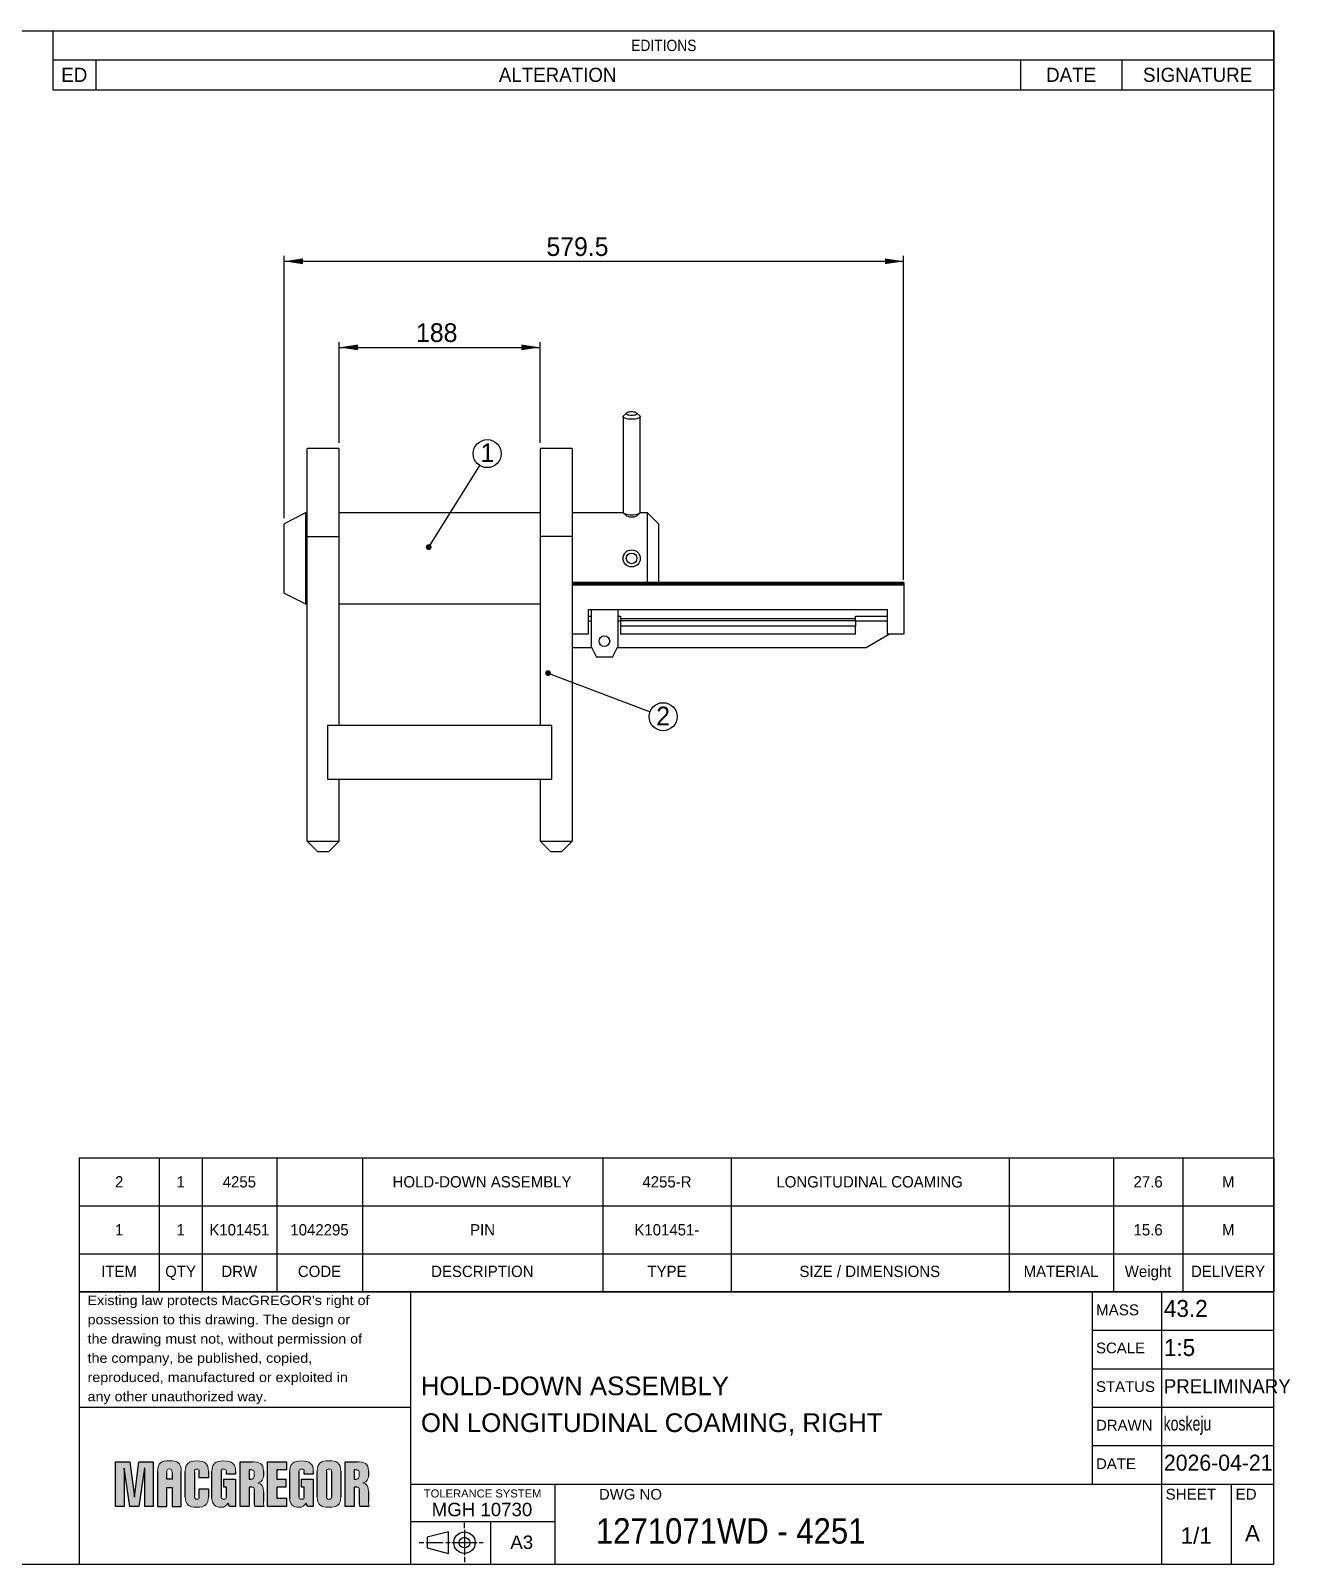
# Model space of a CAD drawing. Header units: millimetres. Extents: x 8 to 2090, y 25 to 1460.
# Drawn here: x 912 to 2090, y 25 to 1460 of the extents above; entities that cross this region are included whole.
import ezdxf

# ---------------------------------------------------------------- set-up
doc = ezdxf.new("R2010")
doc.units = ezdxf.units.MM
doc.header["$LTSCALE"] = 5
doc.layers.add('AM_0', color=7, linetype='Continuous', lineweight=25)
for name, color, linetype in [('AM_5', 3, 'Continuous'), ('AM_6', 2, 'Continuous'), ('AM_8', 1, 'Continuous')]:
    doc.layers.add(name, color=color, linetype=linetype)
doc.styles.add('SLDTEXTSTYLE0', font='ARIAL.TTF', dxfattribs={"width": 0.948})
doc.styles.add('SLDTEXTSTYLE1', font='ARIAL.TTF', dxfattribs={"width": 0.9875})
doc.styles.add('SLDTEXTSTYLE2', font='GOTHIC.TTF', dxfattribs={"width": 0.913})
doc.styles.add('SLDTEXTSTYLE3', font='ARIAL.TTF')
doc.styles.add('SLDTEXTSTYLE4', font='ARIAL.TTF', dxfattribs={"width": 1.061948})
doc.styles.add('SLDTEXTSTYLE5', font='ARIALN.TTF', dxfattribs={"width": 0.87})
doc.styles.get("Standard").update_dxf_attribs({"font": 'ARIAL.TTF'})
doc.dimstyles.new('SLDDIMSTYLE0', dxfattribs={"dimtxt": 17.5, "dimasz": 17.5, "dimexe": 0, "dimexo": 0.0625, "dimgap": 4.375, "dimtad": 1, "dimdec": 1, "dimrnd": 1e-09, "dimzin": 12, "dimdsep": 46, "dimtxsty": 'SLDTEXTSTYLE0', "dimsah": 1, "dimcen": 0.09, "dimadec": 0, "dimazin": 3, "dimtfac": 1, "dimtdec": 1, "dimtofl": 0, "dimtmove": 0, "dimatfit": 3, "dimfxl": 1, "dimfrac": 2, "dimtolj": 1, "dimtzin": 12, "dimarcsym": 0})
doc.dimstyles.new('SLDDIMSTYLE1', dxfattribs={"dimtxt": 0.18, "dimasz": 5.384615, "dimexe": 0, "dimexo": 0.0625, "dimgap": 0, "dimtad": 0, "dimtih": 1, "dimtoh": 1, "dimdec": 0, "dimrnd": 1e-09, "dimzin": 0, "dimdsep": 46, "dimtxsty": 'STANDARD', "dimblk1": 'DOT', "dimblk2": 'DOT', "dimsah": 1, "dimcen": 0.09, "dimadec": 0, "dimazin": 0, "dimtfac": 5.384615, "dimtdec": 0, "dimtofl": 0, "dimtmove": 0, "dimatfit": 3, "dimldrblk": 'DOT', "dimfxl": 1, "dimfrac": 2, "dimtolj": 1, "dimtzin": 0, "dimarcsym": 0})

# ---------------------------------------------------------------- blocks, each defined once
blk = doc.blocks.new('SW_TABLEANNOTATION_0')
at = {"layer": 'AM_0', "color": 0}
for p, q in [((0, 0), (0, -27.3)), ((0, 0), (40, 0)), ((40, 0), (905, 0)), ((905, 0), (1000, 0)), ((1000, 0), (1142, 0)), ((1142, 0), (1142, -27.3)), ((0, -27.3), (0, -55.3)), ((0, -27.3), (40, -27.3)), ((40, -27.3), (40, -55.3)), ((40, -27.3), (905, -27.3)), ((905, -27.3), (905, -55.3)), ((905, -27.3), (1000, -27.3)), ((1000, -27.3), (1000, -55.3)), ((1000, -27.3), (1142, -27.3)), ((1142, -27.3), (1142, -55.3)), ((0, -55.3), (40, -55.3)), ((40, -55.3), (905, -55.3)), ((905, -55.3), (1000, -55.3)), ((1000, -55.3), (1142, -55.3))]:
    blk.add_line(p, q, dxfattribs=at)
at = {"layer": 'AM_0', "color": 0, "attachment_point": 1}
for s, insert, char_height, style in [('EDITIONS', (540.9, -8.5), 10.58, 'SLDTEXTSTYLE2'), ('ED', (7.8, -34.7), 13.23, 'SLDTEXTSTYLE0'), ('ALTERATION', (417.1, -34.7), 13.23, 'SLDTEXTSTYLE0'), ('DATE', (929, -34.7), 13.23, 'SLDTEXTSTYLE0'), ('SIGNATURE', (1019.6, -34.7), 13.23, 'SLDTEXTSTYLE0')]:
    blk.add_mtext(s, dxfattribs=dict(at, insert=insert, char_height=char_height, style=style))
blk = doc.blocks.new('SW_TABLEANNOTATION_1')
at = {"layer": 'AM_0', "color": 0}
for p, q in [((0, 89.9), (0, 45)), ((0, 89.9), (75, 89.9)), ((75, 89.9), (75, 45)), ((75, 89.9), (115, 89.9)), ((115, 89.9), (115, 45)), ((115, 89.9), (185, 89.9)), ((185, 89.9), (185, 45)), ((185, 89.9), (265, 89.9)), ((265, 89.9), (265, 45)), ((265, 89.9), (490, 89.9)), ((490, 89.9), (490, 45)), ((490, 89.9), (610, 89.9)), ((610, 89.9), (610, 45)), ((610, 89.9), (870, 89.9)), ((870, 89.9), (870, 45)), ((870, 89.9), (967.5, 89.9)), ((967.5, 89.9), (967.5, 45)), ((967.5, 89.9), (1032.5, 89.9)), ((1032.5, 89.9), (1032.5, 45)), ((1032.5, 89.9), (1117.5, 89.9)), ((1117.5, 89.9), (1117.5, 45)), ((0, 45), (0, 0)), ((0, 45), (75, 45)), ((75, 45), (75, 0)), ((75, 45), (115, 45)), ((115, 45), (115, 0)), ((115, 45), (185, 45)), ((185, 45), (185, 0)), ((185, 45), (265, 45)), ((265, 45), (265, 0)), ((265, 45), (490, 45)), ((490, 45), (490, 0)), ((490, 45), (610, 45)), ((610, 45), (610, 0)), ((610, 45), (870, 45)), ((870, 45), (870, 0)), ((870, 45), (967.5, 45)), ((967.5, 45), (967.5, 0)), ((967.5, 45), (1032.5, 45)), ((1032.5, 45), (1032.5, 0)), ((1032.5, 45), (1117.5, 45)), ((1117.5, 45), (1117.5, 0)), ((0, 0), (0, -35.5)), ((0, 0), (75, 0)), ((75, 0), (75, -35.5)), ((75, 0), (115, 0)), ((115, 0), (115, -35.5)), ((115, 0), (185, 0)), ((185, 0), (185, -35.5)), ((185, 0), (265, 0)), ((265, 0), (265, -35.5)), ((265, 0), (490, 0)), ((490, 0), (490, -35.5)), ((490, 0), (610, 0)), ((610, 0), (610, -35.5)), ((610, 0), (870, 0)), ((870, 0), (870, -35.5)), ((870, 0), (967.5, 0)), ((967.5, 0), (967.5, -35.5)), ((967.5, 0), (1032.5, 0)), ((1032.5, 0), (1032.5, -35.5)), ((1032.5, 0), (1117.5, 0)), ((1117.5, 0), (1117.5, -35.5)), ((0, -35.5), (75, -35.5)), ((75, -35.5), (115, -35.5)), ((115, -35.5), (185, -35.5)), ((185, -35.5), (265, -35.5)), ((265, -35.5), (490, -35.5)), ((490, -35.5), (610, -35.5)), ((610, -35.5), (870, -35.5)), ((870, -35.5), (967.5, -35.5)), ((967.5, -35.5), (1032.5, -35.5)), ((1032.5, -35.5), (1117.5, -35.5))]:
    blk.add_line(p, q, dxfattribs=at)
at = {"layer": 'AM_0', "color": 0, "attachment_point": 1, "style": 'SLDTEXTSTYLE0'}
for s, insert, char_height in [('2', (33.6, 72.7), 10.6), ('1', (91.1, 72.7), 10.6), ('4255', (134.3, 72.7), 10.58), ('HOLD-DOWN ASSEMBLY', (293.2, 72.7), 10.583), ('4255-R', (526.9, 72.7), 10.58), ('LONGITUDINAL COAMING', (652.2, 72.7), 10.583), ('27.6', (986.3, 72.7), 10.58), ('M', (1069.1, 72.7), 10.6), ('1', (33.6, 27.8), 10.6), ('1', (91.1, 27.8), 10.6), ('K101451', (121.8, 27.8), 10.58), ('1042295', (197.6, 27.8), 10.58), ('PIN', (365.7, 27.8), 10.58), ('K101451-', (519.4, 27.8), 10.58), ('15.6', (986.3, 27.8), 10.58), ('M', (1069.1, 27.8), 10.6), ('ITEM', (20.6, -11.1), 10.58), ('QTY', (80.5, -11.1), 10.58), ('DRW', (133.1, -11.1), 10.58), ('CODE', (204.6, -11.1), 10.58), ('DESCRIPTION', (329.3, -11.1), 10.583), ('TYPE', (531.6, -11.1), 10.58), ('SIZE / DIMENSIONS', (673.8, -11.1), 10.583), ('MATERIAL', (883.5, -11.1), 10.58), ('Weight', (978.1, -11.1), 10.58), ('DELIVERY', (1040.1, -11.1), 10.58)]:
    blk.add_mtext(s, dxfattribs=dict(at, insert=insert, char_height=char_height))
blk = doc.blocks.new('_D')
at = {"layer": 'AM_5'}
for p, q in [((1200.8, 1074.2), (1200.8, 1168.6)), ((1200.8, 1163.6), (1388.8, 1163.6)), ((1388.8, 1074.2), (1388.8, 1168.6))]:
    blk.add_line(p, q, dxfattribs=at)
for points in [[(1200.8, 1163.6), (1218.3, 1161), (1218.3, 1166.3)], [(1388.8, 1163.6), (1371.3, 1166.3), (1371.3, 1161)]]:
    blk.add_solid(points, dxfattribs=at)
at = {"layer": 'AM_5', "insert": (1272.7, 1186.2), "char_height": 17.5, "attachment_point": 1, "style": 'SLDTEXTSTYLE0'}
blk.add_mtext('188', dxfattribs=at)
blk = doc.blocks.new('_D_1')
at = {"layer": 'AM_5'}
for p, q in [((1149.3, 1003.7), (1149.3, 1249.2)), ((1728.8, 946.1), (1728.8, 1249.2)), ((1149.3, 1244.2), (1728.8, 1244.2))]:
    blk.add_line(p, q, dxfattribs=at)
for points in [[(1149.3, 1244.2), (1166.8, 1241.5), (1166.8, 1246.9)], [(1728.8, 1244.2), (1711.3, 1246.9), (1711.3, 1241.5)]]:
    blk.add_solid(points, dxfattribs=at)
at = {"layer": 'AM_5', "insert": (1394.7, 1266.7), "char_height": 17.5, "attachment_point": 1, "style": 'SLDTEXTSTYLE0'}
blk.add_mtext('579.5', dxfattribs=at)
blk = doc.blocks.new('SW_NOTE_0_1')
at = {"layer": 'AM_6', "color": 0}
blk.add_circle((6.9, 11.1), 13.1, dxfattribs=at)
at = {"layer": 'AM_6', "color": 0, "insert": (7.1, 20.7), "char_height": 17.5, "attachment_point": 2, "style": 'SLDTEXTSTYLE0'}
blk.add_mtext('1', dxfattribs=at)
blk = doc.blocks.new('_Dot')
at = {"color": 0, "linetype": 'ByBlock', "lineweight": -2}
blk.add_line((-0.5, 0), (-1, 0), dxfattribs=at)
at = {"color": 0, "linetype": 'ByBlock', "const_width": 0.5}
blk.add_lwpolyline([(-0.25, 0, 1), (0.25, 0, 1)], format="xyb", close=True, dxfattribs=at)
blk = doc.blocks.new('SW_NOTE_0_2')
at = {"layer": 'AM_6', "color": 0}
blk.add_circle((12.2, -4.6), 13.1, dxfattribs=at)
at = {"layer": 'AM_6', "color": 0, "insert": (12.2, 4.8), "char_height": 17.5, "attachment_point": 2, "style": 'SLDTEXTSTYLE0'}
blk.add_mtext('2', dxfattribs=at)

msp = doc.modelspace()

# ---------------------------------------------------------------- hatches: boundary and pattern name
at = {"layer": 'AM_8'}
for points in [[(1005.07, 120.82), (1009.23, 87.67), (1009.35, 87.67), (1013.33, 120.82), (1026.92, 120.82), (1026.92, 79), (1018.83, 79), (1018.83, 114.73), (1018.72, 114.73), (1013.45, 79), (1004.95, 79), (999.68, 114.73), (999.57, 114.73), (999.57, 79), (991.48, 79), (991.48, 120.82)], [(1133.79, 79), (1133.79, 120.82), (1151.36, 120.82), (1151.36, 113.21), (1142.34, 113.21), (1142.34, 104.66), (1150.95, 104.66), (1150.95, 97.04), (1142.34, 97.04), (1142.34, 86.62), (1151.36, 86.62), (1151.36, 79)]]:
    msp.add_hatch(color=256, dxfattribs=at).paths.add_polyline_path(points, flags=0)
h = msp.add_hatch(color=256, dxfattribs=at)
edge = h.paths.add_edge_path(flags=0)
edge.add_spline(control_points=[(1053.02, 111.83), (1053.02, 119.72), (1049.47, 121.64), (1041.97, 121.64)], knot_values=[9, 9, 9, 9, 10, 10, 10, 10], weights=[1, 1, 1, 1], degree=3, periodic=0)
edge.add_spline(control_points=[(1041.97, 121.64), (1034.45, 121.64), (1030.95, 119.72), (1030.95, 111.83)], knot_values=[0, 0, 0, 0, 1, 1, 1, 1], weights=[1, 1, 1, 1], degree=3, periodic=0)
edge.add_line((1030.95, 111.83), (1030.95, 108.94))
edge.add_line((1030.95, 108.94), (1030.95, 79.01))
edge.add_line((1030.95, 79.01), (1039.5, 79.01))
edge.add_line((1039.5, 79.01), (1039.5, 96.85))
edge.add_line((1039.5, 96.85), (1044.41, 96.85))
edge.add_line((1044.41, 96.85), (1044.41, 79.01))
edge.add_line((1044.41, 79.01), (1053.02, 79.01))
edge.add_line((1053.02, 79.01), (1053.02, 111.83))
edge = h.paths.add_edge_path(flags=0)
edge.add_spline(control_points=[(1039.5, 110.57), (1039.5, 113.49), (1040.2, 114.06), (1041.97, 114.06)], knot_values=[2, 2, 2, 2, 3, 3, 3, 3], weights=[1, 1, 1, 1], degree=3, periodic=0)
edge.add_spline(control_points=[(1041.97, 114.06), (1043.72, 114.06), (1044.41, 113.49), (1044.41, 110.57)], knot_values=[3, 3, 3, 3, 4, 4, 4, 4], weights=[1, 1, 1, 1], degree=3, periodic=0)
edge.add_line((1044.41, 110.57), (1044.41, 104.58))
edge.add_line((1044.41, 104.58), (1039.5, 104.58))
edge.add_line((1039.5, 104.58), (1039.5, 110.57))
h = msp.add_hatch(color=256, dxfattribs=at)
edge = h.paths.add_edge_path(flags=0)
edge.add_spline(control_points=[(1067.62, 78.18), (1059.83, 78.18), (1056.84, 81.11), (1056.84, 88.02)], knot_values=[14, 14, 14, 14, 15, 15, 15, 15], weights=[1, 1, 1, 1], degree=3, periodic=0)
edge.add_line((1056.84, 88.02), (1056.84, 111.8))
edge.add_spline(control_points=[(1056.84, 111.8), (1056.84, 118.71), (1059.83, 121.64), (1067.62, 121.64)], knot_values=[0, 0, 0, 0, 1, 1, 1, 1], weights=[1, 1, 1, 1], degree=3, periodic=0)
edge.add_spline(control_points=[(1067.62, 121.64), (1075.41, 121.64), (1078.39, 118.71), (1078.39, 111.8)], knot_values=[1, 1, 1, 1, 2, 2, 2, 2], weights=[1, 1, 1, 1], degree=3, periodic=0)
edge.add_line((1078.39, 111.8), (1078.39, 105.89))
edge.add_line((1078.39, 105.89), (1069.84, 105.89))
edge.add_line((1069.84, 105.89), (1069.84, 112.15))
edge.add_spline(control_points=[(1069.84, 112.15), (1069.84, 113.38), (1068.79, 114.03), (1067.62, 114.03)], knot_values=[5, 5, 5, 5, 6, 6, 6, 6], weights=[1, 1, 1, 1], degree=3, periodic=0)
edge.add_spline(control_points=[(1067.62, 114.03), (1066.09, 114.03), (1065.39, 113.38), (1065.39, 111.1)], knot_values=[6, 6, 6, 6, 7, 7, 7, 7], weights=[1, 1, 1, 1], degree=3, periodic=0)
edge.add_line((1065.39, 111.1), (1065.39, 88.73))
edge.add_spline(control_points=[(1065.39, 88.73), (1065.39, 86.44), (1066.09, 85.8), (1067.62, 85.8)], knot_values=[8, 8, 8, 8, 9, 9, 9, 9], weights=[1, 1, 1, 1], degree=3, periodic=0)
edge.add_spline(control_points=[(1067.62, 85.8), (1068.79, 85.8), (1069.84, 86.44), (1069.84, 87.67)], knot_values=[9, 9, 9, 9, 10, 10, 10, 10], weights=[1, 1, 1, 1], degree=3, periodic=0)
edge.add_line((1069.84, 87.67), (1069.84, 95.4))
edge.add_line((1069.84, 95.4), (1078.39, 95.4))
edge.add_line((1078.39, 95.4), (1078.39, 88.02))
edge.add_spline(control_points=[(1078.39, 88.02), (1078.39, 81.11), (1075.41, 78.18), (1067.62, 78.18)], knot_values=[13, 13, 13, 13, 14, 14, 14, 14], weights=[1, 1, 1, 1], degree=3, periodic=0)
h = msp.add_hatch(color=256, dxfattribs=at)
edge = h.paths.add_edge_path(flags=0)
edge.add_spline(control_points=[(1092.8, 85.8), (1094.56, 85.8), (1095.26, 86.44), (1095.26, 88.08)], knot_values=[14, 14, 14, 14, 15, 15, 15, 15], weights=[1, 1, 1, 1], degree=3, periodic=0)
edge.add_line((1095.26, 88.08), (1095.26, 97.04))
edge.add_line((1095.26, 97.04), (1092.74, 97.04))
edge.add_line((1092.74, 97.04), (1092.74, 104.66))
edge.add_line((1092.74, 104.66), (1103.81, 104.66))
edge.add_line((1103.81, 104.66), (1103.81, 79))
edge.add_line((1103.81, 79), (1098.25, 79))
edge.add_line((1098.25, 79), (1097.02, 82.05))
edge.add_spline(control_points=[(1097.02, 82.05), (1095.26, 79.47), (1093.79, 78.18), (1090.11, 78.18)], knot_values=[2, 2, 2, 2, 3, 3, 3, 3], weights=[1, 1, 1, 1], degree=3, periodic=0)
edge.add_spline(control_points=[(1090.11, 78.18), (1085.13, 78.18), (1081.79, 81.11), (1081.79, 86.44)], knot_values=[3, 3, 3, 3, 4, 4, 4, 4], weights=[1, 1, 1, 1], degree=3, periodic=0)
edge.add_line((1081.79, 86.44), (1081.79, 111.8))
edge.add_spline(control_points=[(1081.79, 111.8), (1081.79, 118.71), (1084.78, 121.64), (1092.57, 121.64)], knot_values=[5, 5, 5, 5, 6, 6, 6, 6], weights=[1, 1, 1, 1], degree=3, periodic=0)
edge.add_spline(control_points=[(1092.57, 121.64), (1100.82, 121.64), (1103.81, 118.71), (1103.81, 111.8)], knot_values=[6, 6, 6, 6, 7, 7, 7, 7], weights=[1, 1, 1, 1], degree=3, periodic=0)
edge.add_line((1103.81, 111.8), (1103.81, 109.22))
edge.add_line((1103.81, 109.22), (1095.26, 109.22))
edge.add_line((1095.26, 109.22), (1095.26, 111.74))
edge.add_spline(control_points=[(1095.26, 111.74), (1095.26, 113.38), (1094.56, 114.03), (1092.8, 114.03)], knot_values=[10, 10, 10, 10, 11, 11, 11, 11], weights=[1, 1, 1, 1], degree=3, periodic=0)
edge.add_spline(control_points=[(1092.8, 114.03), (1091.04, 114.03), (1090.34, 113.38), (1090.34, 111.74)], knot_values=[11, 11, 11, 11, 12, 12, 12, 12], weights=[1, 1, 1, 1], degree=3, periodic=0)
edge.add_line((1090.34, 111.74), (1090.34, 88.08))
edge.add_spline(control_points=[(1090.34, 88.08), (1090.34, 86.44), (1091.04, 85.8), (1092.8, 85.8)], knot_values=[13, 13, 13, 13, 14, 14, 14, 14], weights=[1, 1, 1, 1], degree=3, periodic=0)
h = msp.add_hatch(color=256, dxfattribs=at)
edge = h.paths.add_edge_path(flags=0)
edge.add_spline(control_points=[(1121.55, 94.93), (1121.55, 96.34), (1120.56, 97.04), (1118.8, 97.04)], knot_values=[12, 12, 12, 12, 13, 13, 13, 13], weights=[1, 1, 1, 1], degree=3, periodic=0)
edge.add_line((1118.8, 97.04), (1116.63, 97.04))
edge.add_line((1116.63, 97.04), (1116.63, 79))
edge.add_line((1116.63, 79), (1108.08, 79))
edge.add_line((1108.08, 79), (1108.08, 120.82))
edge.add_line((1108.08, 120.82), (1119.04, 120.82))
edge.add_spline(control_points=[(1119.04, 120.82), (1126.53, 120.82), (1129.87, 118.95), (1129.87, 112.27)], knot_values=[2, 2, 2, 2, 3, 3, 3, 3], weights=[1, 1, 1, 1], degree=3, periodic=0)
edge.add_line((1129.87, 112.27), (1129.87, 107.29))
edge.add_spline(control_points=[(1129.87, 107.29), (1129.87, 104.77), (1128.82, 101.61), (1124.95, 101.03)], knot_values=[4, 4, 4, 4, 5, 5, 5, 5], weights=[1, 1, 1, 1], degree=3, periodic=0)
edge.add_line((1124.95, 101.03), (1124.95, 100.91))
edge.add_spline(control_points=[(1124.95, 100.91), (1128.46, 100.32), (1130.1, 97.98), (1130.1, 92.65)], knot_values=[6, 6, 6, 6, 7, 7, 7, 7], weights=[1, 1, 1, 1], degree=3, periodic=0)
edge.add_line((1130.1, 92.65), (1130.1, 83.57))
edge.add_spline(control_points=[(1130.1, 83.57), (1130.1, 80.35), (1130.1, 79.65), (1130.69, 79)], knot_values=[8, 8, 8, 8, 9, 9, 9, 9], weights=[1, 1, 1, 1], degree=3, periodic=0)
edge.add_line((1130.69, 79), (1122.08, 79))
edge.add_spline(control_points=[(1122.08, 79), (1121.73, 79.65), (1121.55, 80.23), (1121.55, 80.7)], knot_values=[10, 10, 10, 10, 11, 11, 11, 11], weights=[1, 1, 1, 1], degree=3, periodic=0)
edge.add_line((1121.55, 80.7), (1121.55, 94.93))
edge = h.paths.add_edge_path(flags=0)
edge.add_spline(control_points=[(1118.8, 104.66), (1120.62, 104.66), (1121.32, 105.24), (1121.32, 108.93)], knot_values=[1, 1, 1, 1, 2, 2, 2, 2], weights=[1, 1, 1, 1], degree=3, periodic=0)
edge.add_spline(control_points=[(1121.32, 108.93), (1121.32, 112.39), (1120.85, 113.21), (1118.8, 113.21)], knot_values=[2, 2, 2, 2, 3, 3, 3, 3], weights=[1, 1, 1, 1], degree=3, periodic=0)
edge.add_line((1118.8, 113.21), (1116.63, 113.21))
edge.add_line((1116.63, 113.21), (1116.63, 104.66))
edge.add_line((1116.63, 104.66), (1118.8, 104.66))
h = msp.add_hatch(color=256, dxfattribs=at)
edge = h.paths.add_edge_path(flags=0)
edge.add_spline(control_points=[(1165.59, 85.8), (1167.35, 85.8), (1168.05, 86.44), (1168.05, 88.08)], knot_values=[14, 14, 14, 14, 15, 15, 15, 15], weights=[1, 1, 1, 1], degree=3, periodic=0)
edge.add_line((1168.05, 88.08), (1168.05, 97.04))
edge.add_line((1168.05, 97.04), (1165.54, 97.04))
edge.add_line((1165.54, 97.04), (1165.54, 104.66))
edge.add_line((1165.54, 104.66), (1176.6, 104.66))
edge.add_line((1176.6, 104.66), (1176.6, 79))
edge.add_line((1176.6, 79), (1171.04, 79))
edge.add_line((1171.04, 79), (1169.81, 82.05))
edge.add_spline(control_points=[(1169.81, 82.05), (1168.05, 79.47), (1166.59, 78.18), (1162.9, 78.18)], knot_values=[2, 2, 2, 2, 3, 3, 3, 3], weights=[1, 1, 1, 1], degree=3, periodic=0)
edge.add_spline(control_points=[(1162.9, 78.18), (1157.92, 78.18), (1154.58, 81.11), (1154.58, 86.44)], knot_values=[3, 3, 3, 3, 4, 4, 4, 4], weights=[1, 1, 1, 1], degree=3, periodic=0)
edge.add_line((1154.58, 86.44), (1154.58, 111.8))
edge.add_spline(control_points=[(1154.58, 111.8), (1154.58, 118.71), (1157.57, 121.64), (1165.36, 121.64)], knot_values=[5, 5, 5, 5, 6, 6, 6, 6], weights=[1, 1, 1, 1], degree=3, periodic=0)
edge.add_spline(control_points=[(1165.36, 121.64), (1173.62, 121.64), (1176.6, 118.71), (1176.6, 111.8)], knot_values=[6, 6, 6, 6, 7, 7, 7, 7], weights=[1, 1, 1, 1], degree=3, periodic=0)
edge.add_line((1176.6, 111.8), (1176.6, 109.22))
edge.add_line((1176.6, 109.22), (1168.05, 109.22))
edge.add_line((1168.05, 109.22), (1168.05, 111.74))
edge.add_spline(control_points=[(1168.05, 111.74), (1168.05, 113.38), (1167.35, 114.03), (1165.59, 114.03)], knot_values=[10, 10, 10, 10, 11, 11, 11, 11], weights=[1, 1, 1, 1], degree=3, periodic=0)
edge.add_spline(control_points=[(1165.59, 114.03), (1163.84, 114.03), (1163.13, 113.38), (1163.13, 111.74)], knot_values=[11, 11, 11, 11, 12, 12, 12, 12], weights=[1, 1, 1, 1], degree=3, periodic=0)
edge.add_line((1163.13, 111.74), (1163.13, 88.08))
edge.add_spline(control_points=[(1163.13, 88.08), (1163.13, 86.44), (1163.84, 85.8), (1165.59, 85.8)], knot_values=[13, 13, 13, 13, 14, 14, 14, 14], weights=[1, 1, 1, 1], degree=3, periodic=0)
h = msp.add_hatch(color=256, dxfattribs=at)
edge = h.paths.add_edge_path(flags=0)
edge.add_spline(control_points=[(1191.3, 78.18), (1183.81, 78.18), (1180.29, 80.18), (1180.29, 88.02)], knot_values=[4, 4, 4, 4, 5, 5, 5, 5], weights=[1, 1, 1, 1], degree=3, periodic=0)
edge.add_line((1180.29, 88.02), (1180.29, 111.8))
edge.add_spline(control_points=[(1180.29, 111.8), (1180.29, 119.65), (1183.81, 121.64), (1191.3, 121.64)], knot_values=[0, 0, 0, 0, 1, 1, 1, 1], weights=[1, 1, 1, 1], degree=3, periodic=0)
edge.add_spline(control_points=[(1191.3, 121.64), (1198.8, 121.64), (1202.31, 119.65), (1202.31, 111.8)], knot_values=[1, 1, 1, 1, 2, 2, 2, 2], weights=[1, 1, 1, 1], degree=3, periodic=0)
edge.add_line((1202.31, 111.8), (1202.31, 88.02))
edge.add_spline(control_points=[(1202.31, 88.02), (1202.31, 80.18), (1198.8, 78.18), (1191.3, 78.18)], knot_values=[3, 3, 3, 3, 4, 4, 4, 4], weights=[1, 1, 1, 1], degree=3, periodic=0)
edge = h.paths.add_edge_path(flags=0)
edge.add_spline(control_points=[(1193.76, 111.74), (1193.76, 113.38), (1193.06, 114.03), (1191.3, 114.03)], knot_values=[3, 3, 3, 3, 4, 4, 4, 4], weights=[1, 1, 1, 1], degree=3, periodic=0)
edge.add_spline(control_points=[(1191.3, 114.03), (1189.55, 114.03), (1188.84, 113.38), (1188.84, 111.74)], knot_values=[4, 4, 4, 4, 5, 5, 5, 5], weights=[1, 1, 1, 1], degree=3, periodic=0)
edge.add_line((1188.84, 111.74), (1188.84, 88.08))
edge.add_spline(control_points=[(1188.84, 88.08), (1188.84, 86.44), (1189.55, 85.8), (1191.3, 85.8)], knot_values=[0, 0, 0, 0, 1, 1, 1, 1], weights=[1, 1, 1, 1], degree=3, periodic=0)
edge.add_spline(control_points=[(1191.3, 85.8), (1193.06, 85.8), (1193.76, 86.44), (1193.76, 88.08)], knot_values=[1, 1, 1, 1, 2, 2, 2, 2], weights=[1, 1, 1, 1], degree=3, periodic=0)
edge.add_line((1193.76, 88.08), (1193.76, 111.74))
h = msp.add_hatch(color=256, dxfattribs=at)
edge = h.paths.add_edge_path(flags=0)
edge.add_spline(control_points=[(1219.76, 94.93), (1219.76, 96.34), (1218.77, 97.04), (1217.01, 97.04)], knot_values=[12, 12, 12, 12, 13, 13, 13, 13], weights=[1, 1, 1, 1], degree=3, periodic=0)
edge.add_line((1217.01, 97.04), (1214.85, 97.04))
edge.add_line((1214.85, 97.04), (1214.85, 79))
edge.add_line((1214.85, 79), (1206.29, 79))
edge.add_line((1206.29, 79), (1206.29, 120.82))
edge.add_line((1206.29, 120.82), (1217.25, 120.82))
edge.add_spline(control_points=[(1217.25, 120.82), (1224.74, 120.82), (1228.08, 118.95), (1228.08, 112.27)], knot_values=[2, 2, 2, 2, 3, 3, 3, 3], weights=[1, 1, 1, 1], degree=3, periodic=0)
edge.add_line((1228.08, 112.27), (1228.08, 107.29))
edge.add_spline(control_points=[(1228.08, 107.29), (1228.08, 104.77), (1227.03, 101.61), (1223.16, 101.03)], knot_values=[4, 4, 4, 4, 5, 5, 5, 5], weights=[1, 1, 1, 1], degree=3, periodic=0)
edge.add_line((1223.16, 101.03), (1223.16, 100.91))
edge.add_spline(control_points=[(1223.16, 100.91), (1226.68, 100.32), (1228.32, 97.98), (1228.32, 92.65)], knot_values=[6, 6, 6, 6, 7, 7, 7, 7], weights=[1, 1, 1, 1], degree=3, periodic=0)
edge.add_line((1228.32, 92.65), (1228.32, 83.57))
edge.add_spline(control_points=[(1228.32, 83.57), (1228.32, 80.35), (1228.32, 79.65), (1228.9, 79)], knot_values=[8, 8, 8, 8, 9, 9, 9, 9], weights=[1, 1, 1, 1], degree=3, periodic=0)
edge.add_line((1228.9, 79), (1220.29, 79))
edge.add_spline(control_points=[(1220.29, 79), (1219.94, 79.65), (1219.76, 80.23), (1219.76, 80.7)], knot_values=[10, 10, 10, 10, 11, 11, 11, 11], weights=[1, 1, 1, 1], degree=3, periodic=0)
edge.add_line((1219.76, 80.7), (1219.76, 94.93))
edge = h.paths.add_edge_path(flags=0)
edge.add_spline(control_points=[(1217.01, 104.66), (1218.83, 104.66), (1219.53, 105.24), (1219.53, 108.93)], knot_values=[1, 1, 1, 1, 2, 2, 2, 2], weights=[1, 1, 1, 1], degree=3, periodic=0)
edge.add_spline(control_points=[(1219.53, 108.93), (1219.53, 112.39), (1219.06, 113.21), (1217.01, 113.21)], knot_values=[2, 2, 2, 2, 3, 3, 3, 3], weights=[1, 1, 1, 1], degree=3, periodic=0)
edge.add_line((1217.01, 113.21), (1214.85, 113.21))
edge.add_line((1214.85, 113.21), (1214.85, 104.66))
edge.add_line((1214.85, 104.66), (1217.01, 104.66))

# ---------------------------------------------------------------- linework, layer by layer
at = {"color": 22, "linetype": 'Continuous', "lineweight": 18, "true_color": 0xe13800}
for points in [[(1041.97, 121.64), (1034.45, 121.64), (1030.95, 119.72), (1030.95, 111.83)], [(1053.02, 111.83), (1053.02, 119.72), (1049.47, 121.64), (1041.97, 121.64)], [(1056.84, 111.8), (1056.84, 118.71), (1059.83, 121.64), (1067.62, 121.64)], [(1067.62, 121.64), (1075.41, 121.64), (1078.39, 118.71), (1078.39, 111.8)], [(1081.79, 111.8), (1081.79, 118.71), (1084.78, 121.64), (1092.57, 121.64)], [(1092.57, 121.64), (1100.82, 121.64), (1103.81, 118.71), (1103.81, 111.8)], [(1119.04, 120.82), (1126.53, 120.82), (1129.87, 118.95), (1129.87, 112.27)], [(1154.58, 111.8), (1154.58, 118.71), (1157.57, 121.64), (1165.36, 121.64)], [(1165.36, 121.64), (1173.62, 121.64), (1176.6, 118.71), (1176.6, 111.8)], [(1180.29, 111.8), (1180.29, 119.65), (1183.81, 121.64), (1191.3, 121.64)], [(1191.3, 121.64), (1198.8, 121.64), (1202.31, 119.65), (1202.31, 111.8)], [(1217.25, 120.82), (1224.74, 120.82), (1228.08, 118.95), (1228.08, 112.27)], [(1039.5, 110.57), (1039.5, 113.49), (1040.2, 114.06), (1041.97, 114.06)], [(1041.97, 114.06), (1043.72, 114.06), (1044.41, 113.49), (1044.41, 110.57)], [(1067.62, 114.03), (1066.09, 114.03), (1065.39, 113.38), (1065.39, 111.1)], [(1069.84, 112.15), (1069.84, 113.38), (1068.79, 114.03), (1067.62, 114.03)], [(1092.8, 114.03), (1091.04, 114.03), (1090.34, 113.38), (1090.34, 111.74)], [(1095.26, 111.74), (1095.26, 113.38), (1094.56, 114.03), (1092.8, 114.03)], [(1121.32, 108.93), (1121.32, 112.39), (1120.85, 113.21), (1118.8, 113.21)], [(1118.8, 104.66), (1120.62, 104.66), (1121.32, 105.24), (1121.32, 108.93)], [(1129.87, 107.29), (1129.87, 104.77), (1128.82, 101.61), (1124.95, 101.03)], [(1124.95, 100.91), (1128.46, 100.32), (1130.1, 97.98), (1130.1, 92.65)], [(1165.59, 114.03), (1163.84, 114.03), (1163.13, 113.38), (1163.13, 111.74)], [(1168.05, 111.74), (1168.05, 113.38), (1167.35, 114.03), (1165.59, 114.03)], [(1191.3, 114.03), (1189.55, 114.03), (1188.84, 113.38), (1188.84, 111.74)], [(1193.76, 111.74), (1193.76, 113.38), (1193.06, 114.03), (1191.3, 114.03)], [(1219.53, 108.93), (1219.53, 112.39), (1219.06, 113.21), (1217.01, 113.21)], [(1217.01, 104.66), (1218.83, 104.66), (1219.53, 105.24), (1219.53, 108.93)], [(1228.08, 107.29), (1228.08, 104.77), (1227.03, 101.61), (1223.16, 101.03)], [(1223.16, 100.91), (1226.68, 100.32), (1228.32, 97.98), (1228.32, 92.65)], [(1067.62, 78.18), (1059.83, 78.18), (1056.84, 81.11), (1056.84, 88.02)], [(1065.39, 88.73), (1065.39, 86.44), (1066.09, 85.8), (1067.62, 85.8)], [(1078.39, 88.02), (1078.39, 81.11), (1075.41, 78.18), (1067.62, 78.18)], [(1067.62, 85.8), (1068.79, 85.8), (1069.84, 86.44), (1069.84, 87.67)], [(1090.11, 78.18), (1085.13, 78.18), (1081.79, 81.11), (1081.79, 86.44)], [(1090.34, 88.08), (1090.34, 86.44), (1091.04, 85.8), (1092.8, 85.8)], [(1092.8, 85.8), (1094.56, 85.8), (1095.26, 86.44), (1095.26, 88.08)], [(1121.55, 94.93), (1121.55, 96.34), (1120.56, 97.04), (1118.8, 97.04)], [(1162.9, 78.18), (1157.92, 78.18), (1154.58, 81.11), (1154.58, 86.44)], [(1163.13, 88.08), (1163.13, 86.44), (1163.84, 85.8), (1165.59, 85.8)], [(1165.59, 85.8), (1167.35, 85.8), (1168.05, 86.44), (1168.05, 88.08)], [(1191.3, 78.18), (1183.81, 78.18), (1180.29, 80.18), (1180.29, 88.02)], [(1188.84, 88.08), (1188.84, 86.44), (1189.55, 85.8), (1191.3, 85.8)], [(1191.3, 85.8), (1193.06, 85.8), (1193.76, 86.44), (1193.76, 88.08)], [(1202.31, 88.02), (1202.31, 80.18), (1198.8, 78.18), (1191.3, 78.18)], [(1219.76, 94.93), (1219.76, 96.34), (1218.77, 97.04), (1217.01, 97.04)], [(1097.02, 82.05), (1095.26, 79.47), (1093.79, 78.18), (1090.11, 78.18)], [(1122.08, 79), (1121.73, 79.65), (1121.55, 80.23), (1121.55, 80.7)], [(1130.1, 83.57), (1130.1, 80.35), (1130.1, 79.65), (1130.69, 79)], [(1169.81, 82.05), (1168.05, 79.47), (1166.59, 78.18), (1162.9, 78.18)], [(1220.29, 79), (1219.94, 79.65), (1219.76, 80.23), (1219.76, 80.7)], [(1228.32, 83.57), (1228.32, 80.35), (1228.32, 79.65), (1228.9, 79)]]:
    msp.add_open_spline(points, degree=3, dxfattribs=at)
at = {"layer": 'AM_0'}
for p, q in [((26.34, 1460.01), (2075.04, 1460.01)), ((2075.04, 24.91), (2075.04, 1460.01)), ((1466.34, 1098.84), (1466.34, 1009.44)), ((1469.61, 1102.19), (1466.78, 1099.64)), ((1481.91, 1099.64), (1479.07, 1102.19)), ((1482.34, 1009.44), (1482.34, 1098.84)), ((1200.84, 1069.16), (1170.84, 1069.16)), ((1170.84, 986.66), (1170.84, 1069.16)), ((1200.84, 986.66), (1200.84, 1069.16)), ((1418.84, 1069.16), (1388.84, 1069.16)), ((1388.84, 1069.16), (1388.84, 986.66)), ((1418.84, 1069.16), (1418.84, 986.66)), ((1169.34, 1008.66), (1149.34, 998.66)), ((1170.84, 1008.66), (1169.34, 1008.66)), ((1169.34, 1008.66), (1169.34, 923.66)), ((1388.84, 1008.66), (1200.84, 1008.66)), ((1466.74, 1008.66), (1418.84, 1008.66)), ((1466.78, 1008.63), (1469.61, 1006.08)), ((1479.07, 1006.08), (1481.91, 1008.63)), ((1489.34, 1008.66), (1481.94, 1008.66)), ((1499.34, 998.66), (1489.34, 1008.66)), ((1489.34, 943.67), (1489.34, 1008.66)), ((1149.34, 933.66), (1149.34, 998.66)), ((1499.34, 998.66), (1499.34, 943.67)), ((1170.84, 986.66), (1200.84, 986.66)), ((1170.84, 701.66), (1170.84, 986.66)), ((1200.84, 809.66), (1200.84, 986.66)), ((1418.84, 986.66), (1388.84, 986.66)), ((1388.84, 986.66), (1388.84, 809.66)), ((1418.84, 986.66), (1418.84, 701.66)), ((1149.34, 933.66), (1169.34, 923.66)), ((1728.84, 943.67), (1418.84, 943.67)), ((1728.84, 942.5), (1418.84, 942.5)), ((1728.84, 941.09), (1418.84, 941.09)), ((1728.84, 943.67), (1728.84, 942.5)), ((1728.84, 942.5), (1728.84, 941.09)), ((1728.84, 941.09), (1728.84, 895.12)), ((1169.34, 923.66), (1170.84, 923.66)), ((1200.84, 923.66), (1388.84, 923.66)), ((1433.84, 918.46), (1433.84, 895.12)), ((1433.84, 918.46), (1713.84, 918.46)), ((1433.84, 912.1), (1436.34, 912.1)), ((1433.84, 907.85), (1436.34, 907.85)), ((1436.34, 918.46), (1436.34, 883.66)), ((1461.34, 918.46), (1461.34, 883.66)), ((1461.34, 912.1), (1463.84, 912.1)), ((1461.34, 907.85), (1463.84, 907.85)), ((1463.84, 912.1), (1463.84, 909.62)), ((1683.84, 909.62), (1463.84, 909.62)), ((1463.84, 909.62), (1463.84, 907.68)), ((1683.84, 907.68), (1463.84, 907.68)), ((1463.84, 907.68), (1463.84, 902.9)), ((1683.84, 912.1), (1713.84, 912.1)), ((1683.84, 909.62), (1683.84, 912.1)), ((1683.84, 907.68), (1683.84, 909.62)), ((1683.84, 907.85), (1713.84, 907.85)), ((1683.84, 907.68), (1683.84, 902.9)), ((1713.84, 895.12), (1713.84, 918.46)), ((1433.84, 895.12), (1418.84, 895.12)), ((1463.84, 902.9), (1463.84, 895.12)), ((1683.84, 902.9), (1463.84, 902.9)), ((1683.84, 895.12), (1463.84, 895.12)), ((1683.84, 895.12), (1683.84, 902.9)), ((1715.44, 895.12), (1693.84, 882.4)), ((1728.84, 895.12), (1713.84, 895.12)), ((1436.98, 882.4), (1418.84, 882.4)), ((1436.34, 883.66), (1441.34, 873.66)), ((1456.34, 873.66), (1461.34, 883.66)), ((1693.84, 882.4), (1460.71, 882.4)), ((1456.34, 873.66), (1441.34, 873.66)), ((1399.84, 809.66), (1189.84, 809.66)), ((1189.84, 809.66), (1189.84, 759.66)), ((1399.84, 759.66), (1399.84, 809.66)), ((1189.84, 759.66), (1399.84, 759.66)), ((1200.84, 701.66), (1200.84, 759.66)), ((1388.84, 759.66), (1388.84, 701.66)), ((1170.84, 701.66), (1200.84, 701.66)), ((1180.84, 691.66), (1170.84, 701.66)), ((1190.84, 691.66), (1180.84, 691.66)), ((1200.84, 701.66), (1190.84, 691.66)), ((1388.84, 701.66), (1418.84, 701.66)), ((1388.84, 701.66), (1398.84, 691.66)), ((1408.84, 691.66), (1398.84, 691.66)), ((1408.84, 691.66), (1418.84, 701.66)), ((2075.04, 279.83), (957.54, 279.83)), ((957.54, 279.83), (957.56, 24.83)), ((1267.54, 279.83), (1267.54, 24.91)), ((1905.04, 279.91), (1905.04, 99.91)), ((1970.04, 279.83), (1970.04, 24.83)), ((2075.04, 24.83), (2075.04, 279.83)), ((1905.04, 243.91), (2075.04, 243.91)), ((1905.04, 207.91), (2075.04, 207.91)), ((957.55, 171.83), (1267.54, 171.85)), ((1905.04, 171.91), (2075.04, 171.91)), ((1905.04, 135.91), (2075.04, 135.91)), ((991.48, 79), (991.48, 120.82)), ((991.48, 120.82), (1005.07, 120.82)), ((1005.07, 120.82), (1009.23, 87.67)), ((1009.35, 87.67), (1013.33, 120.82)), ((1013.33, 120.82), (1026.92, 120.82)), ((1026.92, 120.82), (1026.92, 79)), ((1108.08, 79), (1108.08, 120.82)), ((1108.08, 120.82), (1119.04, 120.82)), ((1133.79, 120.82), (1151.36, 120.82)), ((1133.79, 79), (1133.79, 120.82)), ((1151.36, 120.82), (1151.36, 113.21)), ((1206.29, 79), (1206.29, 120.82)), ((1206.29, 120.82), (1217.25, 120.82)), ((999.68, 114.73), (999.57, 114.73)), ((999.57, 114.73), (999.57, 79)), ((1004.95, 79), (999.68, 114.73)), ((1018.72, 114.73), (1013.45, 79)), ((1018.83, 114.73), (1018.72, 114.73)), ((1018.83, 79), (1018.83, 114.73)), ((1030.95, 111.83), (1030.95, 108.94)), ((1030.95, 108.94), (1030.95, 79.01)), ((1039.5, 104.58), (1039.5, 110.57)), ((1044.41, 104.58), (1039.5, 104.58)), ((1044.41, 110.57), (1044.41, 104.58)), ((1053.02, 79.01), (1053.02, 111.83)), ((1056.84, 88.02), (1056.84, 111.8)), ((1065.39, 111.1), (1065.39, 88.73)), ((1069.84, 105.89), (1069.84, 112.15)), ((1078.39, 105.89), (1069.84, 105.89)), ((1078.39, 111.8), (1078.39, 105.89)), ((1081.79, 86.44), (1081.79, 111.8)), ((1090.34, 111.74), (1090.34, 88.08)), ((1092.74, 97.04), (1092.74, 104.66)), ((1092.74, 104.66), (1103.81, 104.66)), ((1095.26, 109.22), (1095.26, 111.74)), ((1103.81, 109.22), (1095.26, 109.22)), ((1103.81, 111.8), (1103.81, 109.22)), ((1103.81, 104.66), (1103.81, 79)), ((1118.8, 113.21), (1116.63, 113.21)), ((1116.63, 113.21), (1116.63, 104.66)), ((1116.63, 104.66), (1118.8, 104.66)), ((1124.95, 101.03), (1124.95, 100.91)), ((1129.87, 112.27), (1129.87, 107.29)), ((1151.36, 113.21), (1142.34, 113.21)), ((1142.34, 113.21), (1142.34, 104.66)), ((1142.34, 104.66), (1150.95, 104.66)), ((1150.95, 104.66), (1150.95, 97.04)), ((1154.58, 86.44), (1154.58, 111.8)), ((1163.13, 111.74), (1163.13, 88.08)), ((1165.54, 97.04), (1165.54, 104.66)), ((1165.54, 104.66), (1176.6, 104.66)), ((1168.05, 109.22), (1168.05, 111.74)), ((1176.6, 109.22), (1168.05, 109.22)), ((1176.6, 111.8), (1176.6, 109.22)), ((1176.6, 104.66), (1176.6, 79)), ((1180.29, 88.02), (1180.29, 111.8)), ((1188.84, 111.74), (1188.84, 88.08)), ((1193.76, 88.08), (1193.76, 111.74)), ((1202.31, 111.8), (1202.31, 88.02)), ((1217.01, 113.21), (1214.85, 113.21)), ((1214.85, 113.21), (1214.85, 104.66)), ((1214.85, 104.66), (1217.01, 104.66)), ((1223.16, 101.03), (1223.16, 100.91)), ((1228.08, 112.27), (1228.08, 107.29)), ((1009.23, 87.67), (1009.35, 87.67)), ((1039.5, 79.01), (1039.5, 96.85)), ((1039.5, 96.85), (1044.41, 96.85)), ((1044.41, 96.85), (1044.41, 79.01)), ((1069.84, 87.67), (1069.84, 95.4)), ((1069.84, 95.4), (1078.39, 95.4)), ((1078.39, 95.4), (1078.39, 88.02)), ((1095.26, 97.04), (1092.74, 97.04)), ((1095.26, 88.08), (1095.26, 97.04)), ((1118.8, 97.04), (1116.63, 97.04)), ((1116.63, 97.04), (1116.63, 79)), ((1121.55, 80.7), (1121.55, 94.93)), ((1130.1, 92.65), (1130.1, 83.57)), ((1150.95, 97.04), (1142.34, 97.04)), ((1142.34, 97.04), (1142.34, 86.62)), ((1142.34, 86.62), (1151.36, 86.62)), ((1151.36, 86.62), (1151.36, 79)), ((1168.05, 97.04), (1165.54, 97.04)), ((1168.05, 88.08), (1168.05, 97.04)), ((1217.01, 97.04), (1214.85, 97.04)), ((1214.85, 97.04), (1214.85, 79)), ((1219.76, 80.7), (1219.76, 94.93)), ((1228.32, 92.65), (1228.32, 83.57)), ((1267.54, 99.91), (2075.04, 99.91)), ((1402.54, 99.91), (1402.54, 24.91)), ((2035.04, 99.91), (2035.04, 24.91)), ((999.57, 79), (991.48, 79)), ((1013.45, 79), (1004.95, 79)), ((1026.92, 79), (1018.83, 79)), ((1030.95, 79.01), (1039.5, 79.01)), ((1044.41, 79.01), (1053.02, 79.01)), ((1098.25, 79), (1097.02, 82.05)), ((1103.81, 79), (1098.25, 79)), ((1116.63, 79), (1108.08, 79)), ((1130.69, 79), (1122.08, 79)), ((1151.36, 79), (1133.79, 79)), ((1171.04, 79), (1169.81, 82.05)), ((1176.6, 79), (1171.04, 79)), ((1214.85, 79), (1206.29, 79)), ((1228.9, 79), (1220.29, 79)), ((1267.54, 64.91), (1402.54, 64.91)), ((1318, 58.8), (1318, 63.66)), ((1342.54, 24.91), (1342.54, 64.91)), ((1275.69, 45.11), (1279.84, 45.11)), ((1282.07, 45.11), (1298.1, 45.11)), ((1303.02, 55.11), (1283.02, 50.11)), ((1283.02, 50.11), (1283.02, 40.11)), ((1300.66, 45.11), (1304.49, 45.11)), ((1303.02, 35.11), (1303.02, 55.11)), ((1306.08, 45.11), (1329.77, 45.11)), ((1318, 57.12), (1318, 33.36)), ((1331.76, 45.11), (1335.51, 45.11)), ((1283.02, 40.11), (1303.02, 35.11)), ((1318, 31.76), (1318, 26.74)), ((26.34, 24.91), (2075.04, 24.91)), ((957.56, 24.91), (2075.04, 24.91))]:
    msp.add_line(p, q, dxfattribs=at)
at = {"layer": 'AM_0', "flags": 128}
for points in [[(1474.34, 1096.36), (1472.62, 1096.42), (1470.98, 1096.59), (1469.5, 1096.87), (1468.25, 1097.24), (1467.27, 1097.68), (1466.63, 1098.17), (1466.35, 1098.7), (1466.45, 1099.24), (1466.78, 1099.64)], [(1474.34, 1100.14), (1475.69, 1100.2), (1476.94, 1100.37), (1478, 1100.63), (1478.78, 1100.98), (1479.24, 1101.37), (1479.33, 1101.79), (1479.05, 1102.21), (1478.43, 1102.58), (1477.5, 1102.89), (1476.34, 1103.11), (1475.02, 1103.22), (1473.66, 1103.22), (1472.35, 1103.11), (1471.19, 1102.89), (1470.26, 1102.58), (1469.63, 1102.21), (1469.35, 1101.79), (1469.45, 1101.37), (1469.9, 1100.98), (1470.69, 1100.63), (1471.75, 1100.37), (1472.99, 1100.2), (1474.34, 1100.14)], [(1481.91, 1099.64), (1482.24, 1099.24), (1482.33, 1098.7), (1482.05, 1098.17), (1481.41, 1097.68), (1480.44, 1097.24), (1479.18, 1096.87), (1477.7, 1096.59), (1476.06, 1096.42), (1474.34, 1096.36)], [(1466.34, 1009.44), (1466.35, 1009.3), (1466.63, 1008.78), (1467.27, 1008.28), (1468.25, 1007.84), (1469.5, 1007.47), (1470.98, 1007.19), (1472.62, 1007.02), (1474.34, 1006.96)], [(1474.34, 1006.96), (1476.06, 1007.02), (1477.7, 1007.19), (1479.18, 1007.47), (1480.44, 1007.84), (1481.41, 1008.28), (1482.05, 1008.78), (1482.33, 1009.3), (1482.34, 1009.44)]]:
    msp.add_lwpolyline(points, dxfattribs=at)
at = {"layer": 'AM_0'}
for centre, radius in [((1474.34, 966.16), 8), ((1474.34, 966.16), 5), ((1448.84, 888.66), 5), ((1318, 45.11), 10), ((1318, 45.11), 5)]:
    msp.add_circle(centre, radius, dxfattribs=at)
for centre, radius, start, end in [((1473.54, 1012.66), 7.66, 239.13115, 275.99067), ((1475.03, 1013.18), 8.17, 265.19361, 299.68457)]:
    msp.add_arc(centre, radius, start, end, dxfattribs=at)

# ---------------------------------------------------------------- block references
for name, p in [('SW_TABLEANNOTATION_0', (933.04, 1460.01)), ('SW_TABLEANNOTATION_1', (957.52, 315.36))]:
    msp.add_blockref(name, p, dxfattribs=at)
at = {"layer": 'AM_6'}
for name, p in [('SW_NOTE_0_1', (1332.36, 1053.09)), ('SW_NOTE_0_2', (1491.62, 822.62))]:
    msp.add_blockref(name, p, dxfattribs=at)

# ---------------------------------------------------------------- texts
for s, insert, char_height, attachment_point, style in [("Existing law protects MacGREGOR's right of", (965.43, 276.39), 9, 1, 'SLDTEXTSTYLE4'), ('possession to this drawing. The design or', (965.43, 258.39), 9, 1, 'SLDTEXTSTYLE4'), ('MASS', (1908.75, 268.03), 10.16, 1, 'SLDTEXTSTYLE3'), ('43.2', (1972.26, 272.24), 15.875, 1, 'SLDTEXTSTYLE0'), ('the drawing must not, without permission of', (965.43, 240.39), 9, 1, 'SLDTEXTSTYLE4'), ('SCALE', (1908.75, 232.3), 10, 1, 'SLDTEXTSTYLE3'), ('1:5', (1972.26, 235.62), 15.875, 1, 'SLDTEXTSTYLE0'), ('the company, be published, copied,', (965.43, 222.39), 9, 1, 'SLDTEXTSTYLE4'), ('reproduced, manufactured or exploited in', (965.43, 204.39), 9, 1, 'SLDTEXTSTYLE4'), ('any other unauthorized way.', (965.43, 186.39), 9, 1, 'SLDTEXTSTYLE4'), ('HOLD-DOWN ASSEMBLY', (1277.07, 200.58), 17.5, 1, 'SLDTEXTSTYLE1'), ('STATUS', (1908.75, 196.15), 10, 1, 'SLDTEXTSTYLE3'), ('PRELIMINARY', (1972.12, 198.09), 13.2292, 1, 'SLDTEXTSTYLE0'), ('ON LONGITUDINAL COAMING, RIGHT', (1277.26, 166.13), 17.5, 1, 'SLDTEXTSTYLE1'), ('DRAWN', (1908.75, 160.05), 10, 1, 'SLDTEXTSTYLE3'), ('koskeju', (1971.92, 163.19), 13.229, 1, 'SLDTEXTSTYLE5'), ('DATE', (1908.75, 123.99), 10, 1, 'SLDTEXTSTYLE3'), ('2026-04-21', (1972.26, 127.45), 15, 1, 'SLDTEXTSTYLE0'), ('TOLERANCE SYSTEM', (1279.92, 94.89), 7.5, 1, 'SLDTEXTSTYLE3'), ('DWG NO', (1443.78, 95.36), 10, 1, 'SLDTEXTSTYLE3'), ('SHEET', (1973.8, 95.55), 10.16, 1, 'SLDTEXTSTYLE3'), ('ED', (2039.26, 95.52), 10.16, 1, 'SLDTEXTSTYLE3'), ('MGH 10730', (1287.29, 82.38), 12.5, 1, 'SLDTEXTSTYLE3'), ('1271071WD - 4251', (1440.97, 67.99), 23.8125, 1, 'SLDTEXTSTYLE2'), ('1/1', (2002.5, 59.37), 15.24, 2, 'SLDTEXTSTYLE1'), ('A', (2055.04, 61.54), 15.24, 2, 'SLDTEXTSTYLE1'), ('A3', (1360.87, 51.75), 12.5, 1, 'SLDTEXTSTYLE3')]:
    msp.add_mtext(s, dxfattribs=dict(at, insert=insert, char_height=char_height, attachment_point=attachment_point, style=style))

# ---------------------------------------------------------------- dimensions: what is measured, and where the dimension line sits
at = {"layer": 'AM_5'}
for base, p1, p2, picture, middle in [((1728.84, 1244.16), (1149.34, 998.66), (1728.84, 941.09), '_D_1', (1424.79, 1244.16)), ((1388.84, 1163.65), (1200.84, 1069.16), (1388.84, 1069.16), '_D', (1292.74, 1163.65))]:
    dim = msp.add_linear_dim(base=base, p1=p1, p2=p2, dimstyle='SLDDIMSTYLE0', dxfattribs=at)
    dim.commit()
    dim.dimension.update_dxf_attribs({"geometry": picture, "text_midpoint": middle, "dimtype": 160})

# ---------------------------------------------------------------- leaders
at = {"layer": 'AM_6'}
for points in [[(1284.52, 976.72), (1332.36, 1053.09)], [(1396.18, 858.85), (1491.62, 822.62)]]:
    msp.add_leader(points, dimstyle='SLDDIMSTYLE1', dxfattribs=at)

doc.saveas('drawing.dxf')
